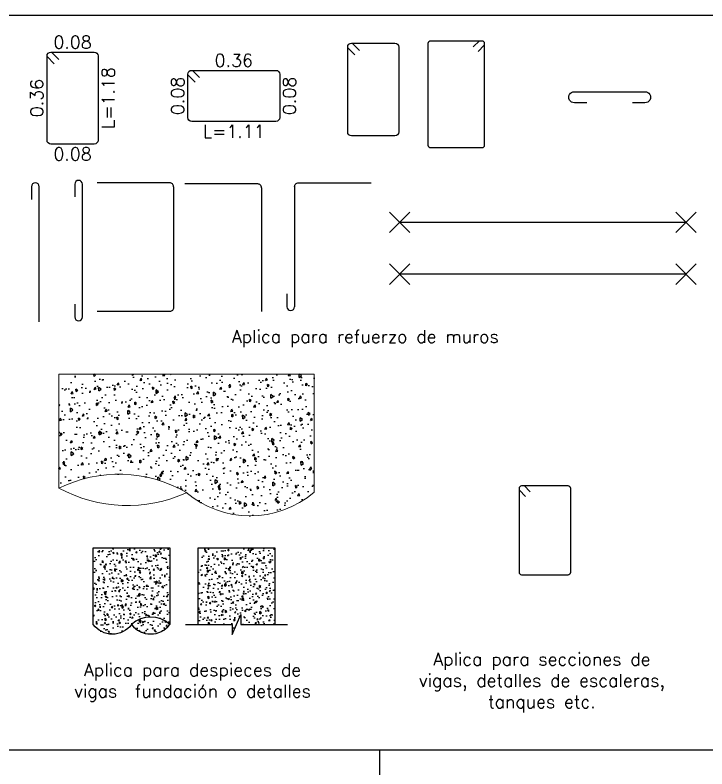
# Model space of a CAD drawing. Header units: millimetres. Extents: x -40 to 125, y -10 to 43.
# Drawn here: x 14.694 to 17.405, y 21.197 to 24.15 of the extents above; entities that cross this region are included whole.
import ezdxf

# ---------------------------------------------------------------- set-up
doc = ezdxf.new("R2010")
doc.units = ezdxf.units.MM
doc.header["$LTSCALE"] = 0.01
doc.linetypes.add('DASHED2', pattern=[0.375, 0.25, -0.125])
for name, color, linetype in [('FC_BORDES', 4, 'Continuous'), ('FC_ESTRIBOS', 3, 'Continuous'), ('FC_GANCHOS', 4, 'Continuous'), ('FC_HATCH', 253, 'Continuous'), ('FC_HATCH 252', 252, 'Continuous'), ('FC_LINEA CORTE', 1, 'Continuous'), ('FC_MALLA', 3, 'DASHED2'), ('FC_R-80', 11, 'Continuous'), ('FC_R-80 @ 25', 11, 'Continuous'), ('FC_REFUERZO', 5, 'Continuous'), ('FC_REFUERZO 2', 1, 'Continuous'), ('FC_REFUERZO HORIZONTAL 2', 30, 'Continuous')]:
    doc.layers.add(name, color=color, linetype=linetype)
doc.styles.add('FC_TEXT', font='romans.shx', dxfattribs={"height": 0.002})
doc.styles.add('FC_TEXT1', font='romans.shx')
pattern_1 = [(95, (0, 0), (0.04202839510373154, 0.03526601382144905), [0.005715, -0.062865]), (40.00000000000002, (0, 0), (-0.04800553594273248, 0.03305301857364583), [0.004572, -0.050292175251]), (145.4514447, (0.00350235514761192, 0.00293882491342106), (-0.00597713928889794, 0.06831903064105604), [0.00485700264, -0.05342707338]), (91.18419999999999, (-0.01077630734528298, 0.01077630734528298), (0.06642307296914114, 0.04858602386228116), [0.008572499999999999, -0.09429749999999999]), (141.63555761, (-0.005241061320019067, 0.01482514420581466), (-0.002125985242865572, 0.1028480290845883), [0.007285506941999999, -0.08014068244799999]), (36.18415117, (-0.01077630734528298, 0.01077630734528298), (-0.002125985237421649, 0.102848029084861), [0.006857990121, -0.07543791957599999]), (66, (-0.002694076836320746, 0.01347038418160373), (0.05385599379280498, 0.01046854472231946), [0.005714999999999999, -0.06286499999999999]), (11.00000000000004, (-0.002694076836320746, 0.01347038418160373), (-0.02596197795670367, 0.05218235795812635), [0.004572, -0.05029199999999999]), (116.451445, (0.001793922656025763, 0.01434276289640672), (0.02789401556271891, 0.06265090281040006), [0.00485700264, -0.05342698127999999]), (82.50000000000001, (0, 0), (-0.01728164072034312, 0.01859202410207609), [0, -0.04968239999999999, 0, -0.05105399999999999, 0, -0.05048249999999999]), (52.49999999999999, (0, 0), (-0.00707691819582746, 0.03542610008240769), [0, -0.0291084, 0, -0.0485394, 0, -0.0192405]), (12.5, (-0.01201558268999053, -0.01201558268999053), (0.02997835890975473, 0.02754785867481408), [0, -0.01905, 0, -0.059436, 0, -0.07886699999999999]), (2.499999999999997, (-0.01740373636263202, -0.01740373636263202), (0.02602917132546502, 0.03681671786433426), [0, -0.024765, 0, -0.0394716, 0, -0.05600699999999999])]

# ---------------------------------------------------------------- blocks, each defined once
blk = doc.blocks.new('*U188')
at = {"layer": 'FC_GANCHOS', "color": 0, "lineweight": -2}
blk.add_lwpolyline([(0.04895176597952135, -0.02152151533323376), (0.0004732813129395743, -0.02152151533323376, -1.022232852080456), (0.0004732813129395743, 0.02152151533323376), (0.27685511097985, 0.02152151533323452, -1.022232852080456), (0.2768551109800774, -0.02152151533323301), (0.2283766263133819, -0.02152151533323301)], format="xyb", dxfattribs=at)
blk = doc.blocks.new('*U187')
for p, q in [((-0.01804621668217329, -0.1099880613530372), (-0.04275695944344513, -0.08527731859199277)), ((-1.565443085446705e-05, -0.0913813697453602), (-0.02449228450670013, -0.06690473966973924))]:
    blk.add_line(p, q)
blk.add_lwpolyline([(-0.4100632572941307, 0.1100029017711884), (-0.00972471757082818, 0.1100119380194118, -0.414213562373095), (-1.565141410455814e-05, 0.1000119380194209), (-1.565443085446705e-05, -0.100015522100834, -0.434458133651148), (-0.00972472058757809, -0.1099880619805886), (-0.4100632603108807, -0.1099970982288119, -0.414213562373095), (-0.4200632603106442, -0.09999709822882104), (-0.4200630016046196, 0.100003355603142, -0.4143105933018402)], format="xyb", close=True)
blk = doc.blocks.new('*U186')
at = {"layer": 'FC_ESTRIBOS', "ltscale": 0.6}
blk.add_lwpolyline([(-0.08500000000000163, 0.01800000000000068), (0.08499999999999808, 0.01800000000000068, -0.414213562373095), (0.09999999999999865, 0.003000000000000114), (0.09999999999999865, -0.3296939458054702, -0.414213562373095), (0.08499999999999808, -0.3446939458054707), (-0.08500000000000163, -0.3446939458054707, -0.414213562373095), (-0.1000000000000022, -0.3296939458054702), (-0.1000000000000022, 0.003000000000000114, -0.414213562373095)], format="xyb", close=True, dxfattribs=at)
for points in [[(-0.1000000000000022, 0.0003223304703396934), (-0.07171572875254462, -0.02796194077712499)], [(-0.08232233047033766, 0.01800000000000068), (-0.05403805922288007, -0.01028427124746401)]]:
    blk.add_lwpolyline(points, dxfattribs=at)
blk = doc.blocks.new('*U190')
at = {"color": 0}
blk.add_line((1.545259532639157, 0), (0.0500000000001819, 0), dxfattribs=at)
at = {"layer": 'FC_REFUERZO 2', "ltscale": 0.9}
for p, q in [((-0.003333333333557661, 0.05333333333328484), (0.103333333333012, -0.05333333333328484)), ((0.103333333333012, 0.05333333333328481), (-0.003333333333557689, -0.05333333333328481)), ((1.598592865972442, 0.05333333333328485), (1.491926199305872, -0.05333333333328485)), ((1.491926199305872, 0.05333333333328482), (1.598592865972442, -0.05333333333328482))]:
    blk.add_line(p, q, dxfattribs=at)
blk = doc.blocks.new('*U216')
at = {"layer": 'FC_ESTRIBOS', "ltscale": 0.6}
blk.add_lwpolyline([(-0.08500000000000163, -0.01999999999999602), (0.08499999999999808, -0.01999999999999602, -0.414213562373095), (0.09999999999999865, -0.03499999999999659), (0.09999999999999865, -0.3650000000000034, -0.414213562373095), (0.08499999999999808, -0.380000000000004), (-0.08500000000000163, -0.380000000000004, -0.414213562373095), (-0.1000000000000022, -0.3650000000000034), (-0.1000000000000022, -0.03499999999999659, -0.414213562373095)], format="xyb", close=True, dxfattribs=at)
for points in [[(-0.08232233047033766, -0.01999999999999602), (-0.05403805922288007, -0.04828427124746071)], [(-0.1000000000000022, -0.03767766952965701), (-0.07171572875254462, -0.0659619407771217)]]:
    blk.add_lwpolyline(points, dxfattribs=at)
at = {"layer": 'FC_R-80 @ 25', "char_height": 0.05, "attachment_point": 5, "style": 'FC_TEXT'}
for insert, width in [((0, 0.01891432054615194), 0.1600238095238095), ((0, -0.418914320546152), 0.1362142857142857)]:
    blk.add_mtext('0.08', dxfattribs=dict(at, insert=insert, width=width))
at = {"layer": 'FC_R-80 @ 25', "char_height": 0.05, "attachment_point": 5, "rotation": 90, "style": 'FC_TEXT'}
for s, insert, width in [('L=1.18', (0.1400000000000013, -0.2), 0.2200238095238204), ('0.36', (-0.1400000000000013, -0.2), 0.09621428571429658)]:
    blk.add_mtext(s, dxfattribs=dict(at, insert=insert, width=width))
blk = doc.blocks.new('*U217')
at = {"layer": 'FC_ESTRIBOS', "ltscale": 0.6}
blk.add_lwpolyline([(0.03500000000000014, 0.1000000000000004), (0.3649999999999999, 0.1000000000000004, -0.414213562373095), (0.3800000000000004, 0.08499999999999985), (0.3800000000000004, -0.08499999999999985, -0.414213562373095), (0.3649999999999999, -0.1000000000000004), (0.03500000000000014, -0.1000000000000004, -0.414213562373095), (0.01999999999999957, -0.08499999999999985), (0.01999999999999957, 0.08499999999999985, -0.414213562373095)], format="xyb", close=True, dxfattribs=at)
for points in [[(0.03767766952966412, 0.1000000000000004), (0.0659619407771217, 0.07171572875253573)], [(0.01999999999999957, 0.08232233047033943), (0.04828427124745716, 0.05403805922287475)]]:
    blk.add_lwpolyline(points, dxfattribs=at)
at = {"layer": 'FC_R-80 @ 25', "char_height": 0.05, "attachment_point": 5, "style": 'FC_TEXT'}
for s, insert, width in [('0.36', (0.2, 0.1389143205461484), 0.1200238095238118), ('L=1.11', (0.2, -0.1389143205462052), 0.2224047619047642)]:
    blk.add_mtext(s, dxfattribs=dict(at, insert=insert, width=width))
at = {"layer": 'FC_R-80 @ 25', "char_height": 0.05, "width": 0.1362142857142886, "attachment_point": 5, "rotation": 90, "style": 'FC_TEXT'}
for insert in [(-0.01999999999999957, 0), (0.4179190165058962, 0)]:
    blk.add_mtext('0.08', dxfattribs=dict(at, insert=insert))
blk = doc.blocks.new('*U212')
at = {"layer": 'FC_MALLA', "color": 0, "linetype": 'Continuous'}
blk.add_lwpolyline([(0, 0), (-4.547473508864641e-13, 0.5290445314156607, 0.9985673783367047), (-0.03004303066654757, 0.5290445314154333), (-0.03004303066654757, 0.4790445314157061)], format="xyb", dxfattribs=at)
blk = doc.blocks.new('*U213')
at = {"layer": 'FC_MALLA', "color": 0, "linetype": 'Continuous'}
for points in [[(0, 0.4742184501776201, 0.4142135623775348), (-0.01500000000032742, 0.4892184501774928), (-0.3000000000001819, 0.4892184501774928)], [(0, 0, -0.4142135623775348), (-0.01500000000032742, -0.01499999999987267), (-0.3000000000001819, -0.01499999999987267)]]:
    blk.add_lwpolyline(points, format="xyb", dxfattribs=at)
blk.add_lwpolyline([(0, 0.4742184501776201), (0, 0)], dxfattribs=at)
blk = doc.blocks.new('*U211')
at = {"layer": 'FC_MALLA', "color": 0, "linetype": 'Continuous'}
blk.add_lwpolyline([(-0.03004303066609282, 0.04999999999911253), (-0.03004303066609282, -6.146194664324867e-13, 0.9985673783443185), (0, -1.069366817318951e-12), (-1.20792265079217e-13, 0.5200000096296258, 0.9985673783367047), (-0.03004303066621361, 0.5200000096293984), (-0.03004303066621361, 0.4700000096296712)], format="xyb", dxfattribs=at)
blk = doc.blocks.new('*U214')
at = {"layer": 'FC_MALLA', "color": 0, "linetype": 'Continuous'}
blk.add_lwpolyline([(0, 0.4850000000001273, 0.4142135623775348), (-0.01500000000032742, 0.5), (-0.3000000000001819, 0.5)], format="xyb", dxfattribs=at)
blk.add_lwpolyline([(0, 0.4850000000001273), (0, 0)], dxfattribs=at)
blk = doc.blocks.new('*U215')
at = {"layer": 'FC_MALLA', "color": 0, "linetype": 'Continuous'}
for points in [[(0, 0.4289925098247238, -0.4142135623775348), (0.01500000000032742, 0.4439925098245965), (0.3000000000001819, 0.4439925098245965)], [(-0.03004303066609282, 0.008992505009423724), (-0.03004303066609282, -0.04100749499030343, 0.9985673783439419), (0, -0.04100749499075818)]]:
    blk.add_lwpolyline(points, format="xyb", dxfattribs=at)
blk.add_lwpolyline([(0, 0.4289925098247238), (0, -0.04100749499075818)], dxfattribs=at)
blk = doc.blocks.new('*U210')
at = {"layer": 'FC_HATCH'}
h = blk.add_hatch(dxfattribs=at)
h.set_pattern_fill('AR-CONC', color=256, scale=0.0005, angle=45, style=0)
h.set_pattern_definition([(95, (0, 0), (0.07004732517288591, 0.0587766897024151), [0.009525, -0.104775]), (40.00000000000002, (0, 0), (-0.08000922657122081, 0.05508836428940973), [0.00762, -0.08382029208500001]), (145.4514447, (0.005837258579353201, 0.004898041522368434), (-0.009961898814829909, 0.1138650510684268), [0.008095004400000001, -0.0890451223]), (91.18419999999999, (-0.01796051224213831, 0.01796051224213831), (0.1107051216152352, 0.08097670643713525), [0.0142875, -0.1571625]), (141.63555761, (-0.008735102200031779, 0.02470857367635777), (-0.003543308738109305, 0.1714133818076473), [0.01214251157, -0.13356780408]), (36.18415117, (-0.01796051224213831, 0.01796051224213831), (-0.00354330872903609, 0.1714133818081016), [0.011429983535, -0.12572986596]), (66, (-0.004490128060534579, 0.02245064030267289), (0.08975998965467497, 0.01744757453719909), [0.009524999999999999, -0.104775]), (11.00000000000004, (-0.004490128060534579, 0.02245064030267289), (-0.04326996326117279, 0.08697059659687727), [0.00762, -0.08381999999999999]), (116.451445, (0.002989871093376274, 0.02390460482734454), (0.04649002593786486, 0.1044181713506668), [0.008095004400000001, -0.0890449688]), (82.50000000000001, (0, 0), (-0.0288027345339052, 0.03098670683679349), [0, -0.08280399999999999, 0, -0.08508999999999999, 0, -0.08413749999999999]), (52.49999999999999, (0, 0), (-0.01179486365971243, 0.05904350013734615), [0, -0.04851399999999999, 0, -0.080899, 0, -0.03206750000000001]), (12.5, (-0.02002597114998421, -0.02002597114998421), (0.04996393151625789, 0.0459130977913568), [0, -0.03175, 0, -0.09906000000000001, 0, -0.131445]), (2.499999999999997, (-0.02900622727105337, -0.02900622727105337), (0.04338195220910837, 0.06136119644055711), [0, -0.041275, 0, -0.065786, 0, -0.093345])])
edge = h.paths.add_edge_path()
edge.add_arc((0.2732577996453074, -0.1217260074967044), 0.4379588103703497, 230.980238146556, 251.5417544582447, ccw=False)
edge.add_arc((-0.2659395688374389, -0.9168376665930965), 0.5256429486571613, 59.91914881392182, 111.1235803122468)
edge.add_arc((-0.2660300363827446, -0.9179918339910955), 0.5266871970036422, 111.0691519822884, 116.3740499322771)
edge.add_line((-0.5000000018562787, -0.4461259009721062), (-0.5000000009149517, 1.13686837721616e-13))
edge.add_line((-0.5000000009149517, 1.13713162278384e-13), (0.500000000914951, 1.13713162278384e-13))
edge.add_line((0.500000000914951, 1.13713162278384e-13), (0.5000000000004541, -0.4619888453247541))
edge.add_arc((0.2487620072602112, -0.1663962710257465), 0.387937493646671, 252.8847627497194, 310.3627703155331, ccw=False)
at = {"layer": 'FC_HATCH', "lineweight": 15}
blk.add_lwpolyline([(-0.5, -0.4461258997058622), (-0.5, -1.13686837721616e-13), (0.5, 1.13713162278384e-13), (0.5, -0.461988845324072)], dxfattribs=at)
for centre, radius, start, end in [((-0.2660299812664562, -0.9179919677407041), 0.5266873416258635, 59.97357674415129, 116.3740485984152), ((-0.2323180046137168, 0.04786335521737332), 0.5618532144905405, 241.5477027560479, 294.4239602526088), ((0.2487620067936405, -0.1663962700689581), 0.3879374946776337, 229.6372297234495, 310.3627702765505)]:
    blk.add_arc(centre, radius, start, end, dxfattribs=at)
blk = doc.blocks.new('*U218')
at = {"layer": 'FC_HATCH'}
h = blk.add_hatch(dxfattribs=at)
h.set_pattern_fill('AR-CONC', color=256, scale=0.0003, angle=45, style=0)
h.set_pattern_definition(pattern_1)
edge = h.paths.add_edge_path()
edge.add_line((0.1500000000000199, -0.2999999999819654), (0.1500000000000057, -0.265391416763654))
edge.add_arc((0.1000000000082082, -0.3910503317312468), 0.1352411287664129, 68.30226561429522, 137.6820347622571)
edge.add_arc((0.0749999999897284, -0.241780116161495), 0.09494500973517668, 217.8209428628489, 322.1790574330166)
edge = h.paths.add_edge_path()
edge.add_line((-0.1499999999998494, 0), (-0.1499999999998494, -0.2999999999999883))
edge.add_arc((-0.07499999999991758, -0.2439540912172102), 0.09362768763179534, 216.7699821477516, 323.2300178522415)
edge.add_arc((0.1000000000082082, -0.391050331731206), 0.1352411287663833, 68.3022656142902, 137.6820347622608, ccw=False)
edge.add_line((0.1500000000000057, -0.2653914167636522), (0.1500000000000057, 0))
edge.add_line((0.1500000000000057, 0), (-0.1499999999998494, 0))
blk.add_lwpolyline([(-0.1500000000000057, 0), (0.1500000000000057, 0), (0.1500000000000057, -0.2999999999819636, 0.3922863216003235), (0, -0.2999999999999936, -0.5010903846540282), (-0.1499999999998494, -0.2999999999999936), (-0.1499999999998494, 0)], format="xyb", close=True, dxfattribs=at)
blk.add_lwpolyline([(-1.4210854715202e-14, -0.3000000000000185, 0.4896683453525044), (0.1500000000000057, -0.2999999999819636, 0.4800823550710376)], format="xyb", dxfattribs=at)
blk = doc.blocks.new('*U269')
at = {"layer": 'FC_LINEA CORTE'}
blk.add_lwpolyline([(-0.007999999999999998, 9.831901336962274e-11), (-0.0006749999888598, 3.91083e-11), (-0.0006749999979547, -0.0015749999990931), (0.0006749999979547, 0.0015749999990931), (0.0006750000075044, 1.819e-12), (0.007999999999999998, -5.123511336962273e-11)], dxfattribs=at)
blk = doc.blocks.new('*U219')
at = {"layer": 'FC_HATCH'}
h = blk.add_hatch(dxfattribs=at)
h.set_pattern_fill('AR-CONC', color=256, scale=0.0003, angle=45, style=0)
h.set_pattern_definition(pattern_1)
h.paths.add_polyline_path([(-0.1500000000009095, -0.2999999979463753), (-0.01687499972240449, -0.2999999990224743), (-0.01687499994977699, -0.3393749999775094), (0.01687499994795801, -0.2606250000228544), (0.0168750001867005, -0.2999999999547069), (0.1499999999990905, -0.3000000009189156), (0.1499999999990905, -1.819100425848319e-13), (-0.1500000000009095, -1.819239203726397e-13)])
blk.add_lwpolyline([(-0.1500000000009095, -0.3000000000001819), (-0.1500000000009095, -1.819100425848319e-13), (0.1499999999990905, -1.819100425848319e-13), (0.1499999999990905, -0.3000000000001819)], dxfattribs=at)
at = {"layer": 'FC_LINEA CORTE', "xscale": 25, "yscale": 25, "zscale": 25}
blk.add_blockref('*U269', (-9.094947017729282e-13, -0.3000000000001819), dxfattribs=at)
blk = doc.blocks.new('*U253')
at = {"layer": 'FC_ESTRIBOS', "ltscale": 0.6}
blk.add_lwpolyline([(0.08499999999999999, -0.075), (0.2650000000000014, -0.075, -0.414213562373095), (0.2750000000000014, -0.08499999999999999), (0.2750000000000014, -0.415, -0.414213562373095), (0.2650000000000014, -0.425), (0.08499999999999996, -0.425, -0.414213562373095), (0.07499999999999996, -0.415), (0.075, -0.08500000000000002, -0.414213562373095)], format="xyb", close=True, dxfattribs=at)
for points in [[(0.09330092464793584, -0.075), (0.117777554724087, -0.09947663007615119)], [(0.0747767690102329, -0.09311309822106989), (0.09940497580160614, -0.1177413050128962)]]:
    blk.add_lwpolyline(points, dxfattribs=at)

msp = doc.modelspace()

# ---------------------------------------------------------------- linework, layer by layer
at = {"layer": 'FC_BORDES', "ltscale": 1.5}
for points in [[(14.55731308478737, 24.14961761366833), (17.44663731245411, 24.14961761366833)], [(9.375277186554912, 21.27249495317155), (20.13709068775385, 21.27249495317155)], [(16.12255444920216, 21.27249495317155), (16.12255444920211, 17.38539124512689), (20.13709068775381, 17.38539124512689)]]:
    msp.add_lwpolyline(points, dxfattribs=at)

# ---------------------------------------------------------------- block references
for name, p in [('*U253', (16.59519402530907, 22.38187639755872)), ('*U219', (15.5623653488914, 22.06271847906163))]:
    msp.add_blockref(name, p)
at = {"layer": 'FC_ESTRIBOS'}
for name, p in [('*U216', (14.91959401709123, 24.02456756486129)), ('*U186', (16.09752742869613, 24.02147232136055)), ('*U217', (15.35132696873495, 23.83313241533474))]:
    msp.add_blockref(name, p, dxfattribs=at)
at = {"layer": 'FC_ESTRIBOS', "ltscale": 0.9, "rotation": 89.99999999999999}
msp.add_blockref('*U187', (16.42273030998996, 24.04919383851907), dxfattribs=at)
at = {"layer": 'FC_GANCHOS', "ltscale": 0.9}
msp.add_blockref('*U188', (16.88510596568355, 23.82791443326384), dxfattribs=at)
at = {"layer": 'FC_HATCH', "ltscale": 0.9}
msp.add_blockref('*U210', (15.36618450474066, 22.74289642411747), dxfattribs=at)
at = {"layer": 'FC_HATCH 252'}
msp.add_blockref('*U218', (15.15074603747061, 22.0627184790603), dxfattribs=at)
at = {"layer": 'FC_MALLA'}
for name, p in [('*U211', (14.95829488764566, 22.96741736560682)), ('*U212', (14.78878787043726, 22.94850099256422)), ('*U213', (15.31556357204514, 23.00332706898704)), ('*U214', (15.65991487660097, 22.98832706898716)), ('*U215', (15.78952090524865, 23.04855300933993))]:
    msp.add_blockref(name, p, dxfattribs=at)
at = {"layer": 'FC_REFUERZO', "ltscale": 0.6, "xscale": 0.75, "yscale": 0.75, "zscale": 0.75}
msp.add_blockref('*U190', (16.16403881237666, 23.33787582476022), dxfattribs=at)
at = {"layer": 'FC_REFUERZO HORIZONTAL 2', "ltscale": 0.6, "xscale": 0.75, "yscale": 0.75, "zscale": 0.75}
msp.add_blockref('*U190', (16.16403881237666, 23.13490770183074), dxfattribs=at)

# ---------------------------------------------------------------- texts
at = {"layer": 'FC_R-80', "char_height": 0.05, "attachment_point": 5, "style": 'FC_TEXT1'}
for s, insert, width in [('Aplica para refuerzo de muros', (16.06665178704031, 22.88265787424594), 1.202880952380952), ('Aplica para secciones de vigas, detalles de escaleras, tanques etc.', (16.75817758949034, 21.53566753977884), 1.071928571428571), ('Aplica para despieces de vigas  fundación o detalles', (15.38952139203241, 21.53566753977884), 1.071928571428571)]:
    msp.add_mtext(s, dxfattribs=dict(at, insert=insert, width=width))

doc.saveas('drawing.dxf')
